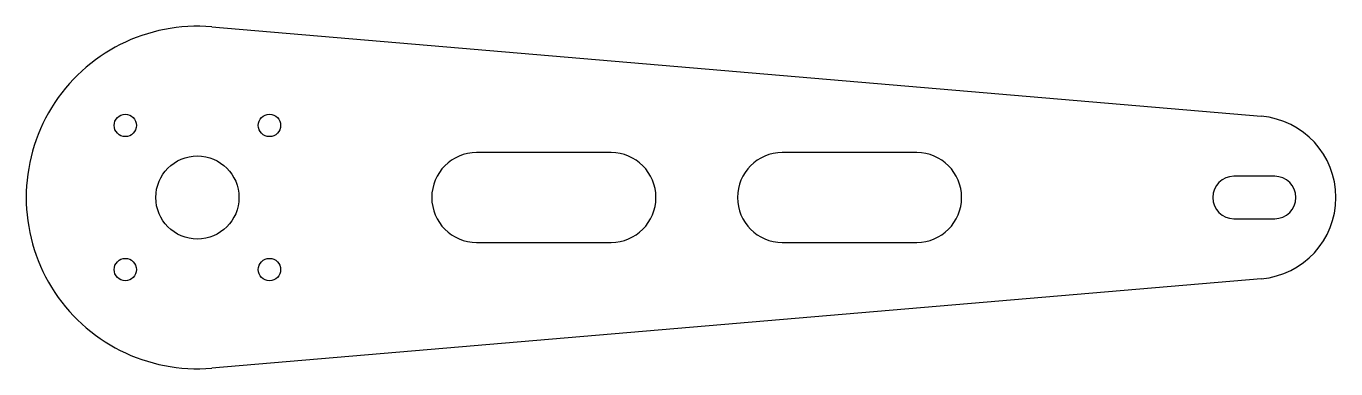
# Model space of a CAD drawing. Header units: millimetres. Extents: x 0 to 321, y 0 to 84.
import ezdxf

# ---------------------------------------------------------------- set-up
doc = ezdxf.new("R2010")
doc.units = ezdxf.units.MM

msp = doc.modelspace()

# ---------------------------------------------------------------- linework, layer by layer
for p, q in [((45.56, 83.85), (302.99, 61.93)), ((143.5, 53), (110.5, 53)), ((218.5, 53), (185.5, 53)), ((306.3, 47.2), (296.3, 47.2)), ((296.3, 36.8), (306.3, 36.8)), ((110.5, 31), (143.5, 31)), ((185.5, 31), (218.5, 31)), ((302.99, 22.07), (45.56, 0.15))]:
    msp.add_line(p, q)
for centre, radius in [((24.32, 59.68), 2.75), ((59.68, 59.68), 2.75), ((42, 42), 10.2), ((24.32, 24.32), 2.75), ((59.68, 24.32), 2.75)]:
    msp.add_circle(centre, radius)
for centre, radius, start, end in [((42, 42), 42, 85.1329, 274.8671), ((301.3, 42), 20, 274.8671, 445.1329), ((110.5, 42), 11, 90, 270), ((143.5, 42), 11, -90, 90), ((185.5, 42), 11, 90, 270), ((218.5, 42), 11, -90, 90), ((296.3, 42), 5.2, 90, 270), ((306.3, 42), 5.2, -90, 90)]:
    msp.add_arc(centre, radius, start, end)

doc.saveas('drawing.dxf')
